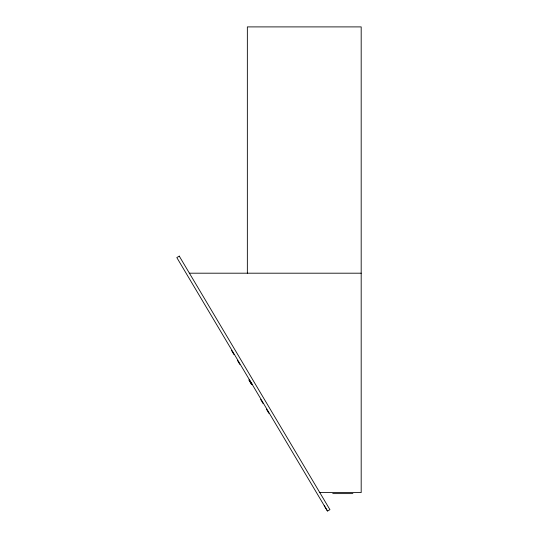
<?xml version="1.0" encoding="UTF-8"?>
<svg xmlns="http://www.w3.org/2000/svg" width="538" height="538" viewBox="0 0 538 538"><rect width="100%" height="100%" fill="white"/><g stroke="black" fill="none" stroke-linecap="round" stroke-linejoin="round"><path stroke-width="0.81" d="M324.226 505.606L327.434 510.892M249.376 379.68L249.007 379.808L251.703 384.354L252.08 384.219M189.403 273.196L361.186 273.196M319.794 492.579L361.186 492.579L361.186 26.9L247.352 26.9L247.352 273.196M332.726 493.615L352.908 493.615M249.652 380.366L252.12 384.388M231.582 350.541L234.017 354.643M237.366 360.278L239.807 364.381M260.668 399.478L263.102 403.574M266.451 409.216L268.886 413.312M249.04 380.245L251.528 384.435M179.262 256.128L176.814 257.581L327.487 511.1L329.935 509.647L179.262 256.128"/></g></svg>
